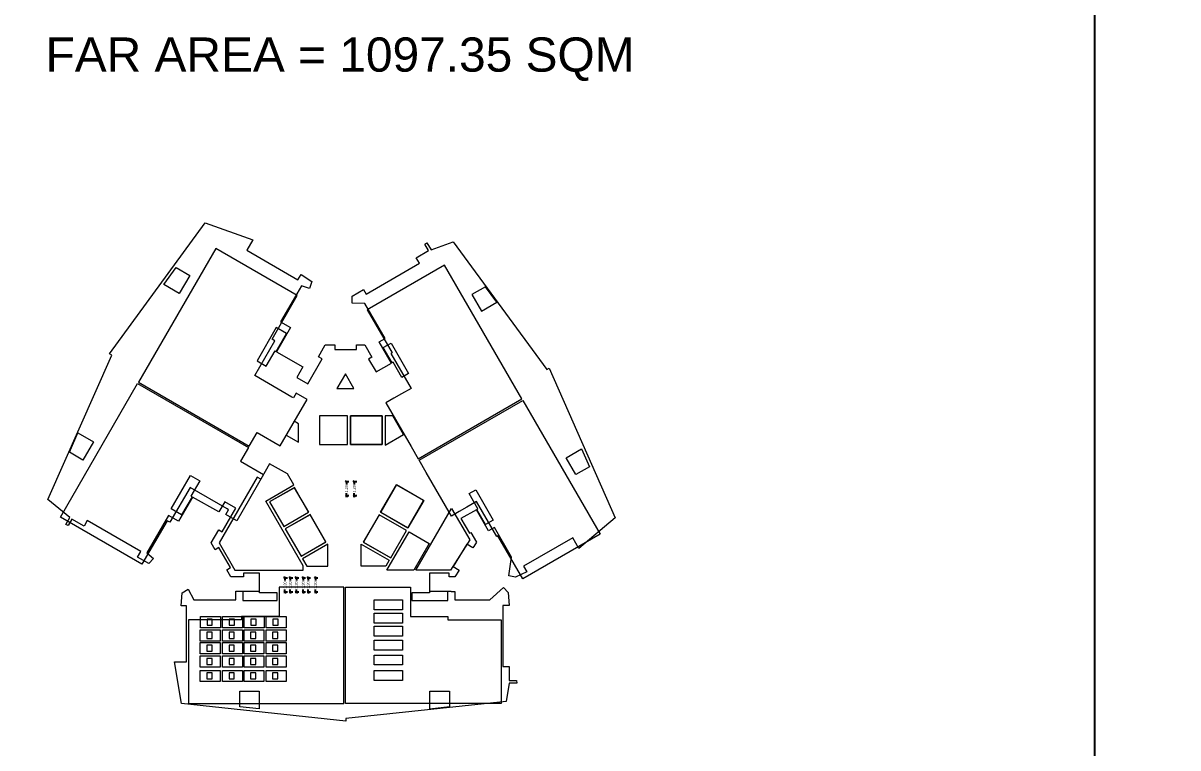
# Model space of a CAD drawing. Header units: metres. Extents: x 256329 to 886268, y -249371 to 355.
# Drawn here: x 287458.2 to 287557, y -789.4 to -727.3 of the extents above; entities that cross this region are included whole.
import ezdxf

# ---------------------------------------------------------------- set-up
doc = ezdxf.new("R2010")
doc.units = ezdxf.units.M
doc.header["$MEASUREMENT"] = 0
doc.header["$PDMODE"] = 35
doc.layers.get('0').update_dxf_attribs({"lineweight": 18})
doc.layers.get('Defpoints').update_dxf_attribs({"lineweight": 20})
doc.layers.add('A_TEXT', color=4, linetype='Continuous', lineweight=0, transparency=0.3)
doc.layers.add('BLK_2_FLR_8_BATH', color=3, linetype='Continuous', plot=False)
for name, color, linetype, true_color in [('BLK_2_FLR_8_BLT_UP_AREA', 7, 'Continuous', 0x995f4c), ('BLK_2_FLR_8_BLT_UP_AREA_DEDUCT', 7, 'Continuous', 0x995f4c), ('SPA COMMENT', 7, 'Continuous', 0xeb0505)]:
    doc.layers.add(name, color=color, linetype=linetype, true_color=true_color)
for name, color, linetype in [('BLK_2_FLR_8_CARPET_AREA', 34, 'Continuous'), ('BLK_2_FLR_8_EXIT_WIDTH_STAIR', 7, 'Continuous'), ('BLK_2_FLR_8_FAR_AREA_DEDUCT', 7, 'Continuous'), ('BLK_2_FLR_8_LIFT_10', 7, 'Continuous'), ('BLK_2_FLR_8_LIFT_11', 7, 'Continuous'), ('BLK_2_FLR_8_LIFT_12', 7, 'Continuous'), ('BLK_2_FLR_8_LIFT_7', 7, 'Continuous'), ('BLK_2_FLR_8_LIFT_8', 7, 'Continuous'), ('BLK_2_FLR_8_LIFT_9', 7, 'Continuous'), ('BLK_2_FLR_8_WATER_CLOSET', 2, 'Continuous')]:
    doc.layers.add(name, color=color, linetype=linetype)
doc.layers.add('BLK_2_FLR_8_EXIT_WIDTH_DOOR', color=7, linetype='Continuous', lineweight=0)
doc.layers.add('BLK_2_FLR_8_UNITFA', color=7, linetype='Continuous', lineweight=0)
doc.styles.add('Arial', font='arial.ttf')
doc.styles.get("Standard").update_dxf_attribs({"font": 'arial.ttf'})
doc.dimstyles.new('METRIC DIM', dxfattribs={"dimtxt": 0.23, "dimasz": 0.18, "dimexe": 0.1, "dimexo": 0.1, "dimgap": 0.09, "dimtad": 0, "dimzin": 0, "dimdsep": 46, "dimtxsty": 'Standard', "dimblk": 'OBLIQUE', "dimcen": 0, "dimdle": 0.1, "dimclrd": 147, "dimclre": 147, "dimclrt": 7, "dimadec": 0, "dimazin": 0, "dimtfac": 1, "dimtofl": 0, "dimtmove": 0, "dimatfit": 2, "dimfxl": 0.125, "dimtolj": 1, "dimtzin": 0, "dimarcsym": 0})

# ---------------------------------------------------------------- blocks, each defined once
blk = doc.blocks.new('_Oblique')
at = {"color": 0, "linetype": 'ByBlock', "lineweight": -2}
blk.add_line((-0.5, -0.5), (0.5, 0.5), dxfattribs=at)
blk = doc.blocks.new('*D1591')
at = {"layer": 'BLK_2_FLR_8_EXIT_WIDTH_DOOR', "color": 147, "lineweight": -2, "transparency": 16777216}
for p, q in [((287483.449672, -774.826786), (287483.142609, -774.826786)), ((287483.242609, -774.726786), (287483.242609, -775.050086)), ((287483.242609, -776.128386), (287483.242609, -775.805086)), ((287483.449672, -776.028386), (287483.142609, -776.028386))]:
    blk.add_line(p, q, dxfattribs=at)
at = {"layer": 'Defpoints', "color": 0, "transparency": 16777216}
for p in [(287483.549672, -774.826786), (287483.242609, -776.028386), (287483.549672, -776.028386)]:
    blk.add_point(p, dxfattribs=at)
at = {"layer": 'BLK_2_FLR_8_EXIT_WIDTH_DOOR', "color": 147, "lineweight": -2, "transparency": 16777216, "xscale": 0.18, "yscale": 0.18, "zscale": 0.18}
for p, rotation in [((287483.242609, -774.826786), 90), ((287483.242609, -776.028386), 270)]:
    blk.add_blockref('_Oblique', p, dxfattribs=dict(at, rotation=rotation))
at = {"layer": 'BLK_2_FLR_8_EXIT_WIDTH_DOOR', "color": 7, "transparency": 16777216, "insert": (287483.242609, -775.427586), "char_height": 0.23, "attachment_point": 5, "rotation": 90}
blk.add_mtext('\\A1;1.20', dxfattribs=at)
blk = doc.blocks.new('*D1592')
at = {"layer": 'BLK_2_FLR_8_EXIT_WIDTH_DOOR', "color": 147, "lineweight": -2, "transparency": 16777216}
for p, q in [((287482.823821, -774.826786), (287482.516757, -774.826786)), ((287482.616757, -774.726786), (287482.616757, -775.050086)), ((287482.616757, -776.128386), (287482.616757, -775.805086)), ((287482.823821, -776.028386), (287482.516757, -776.028386))]:
    blk.add_line(p, q, dxfattribs=at)
at = {"layer": 'Defpoints', "color": 0, "transparency": 16777216}
for p in [(287482.923821, -774.826786), (287482.616757, -776.028386), (287482.923821, -776.028386)]:
    blk.add_point(p, dxfattribs=at)
at = {"layer": 'BLK_2_FLR_8_EXIT_WIDTH_DOOR', "color": 147, "lineweight": -2, "transparency": 16777216, "xscale": 0.18, "yscale": 0.18, "zscale": 0.18}
for p, rotation in [((287482.616757, -774.826786), 90), ((287482.616757, -776.028386), 270)]:
    blk.add_blockref('_Oblique', p, dxfattribs=dict(at, rotation=rotation))
at = {"layer": 'BLK_2_FLR_8_EXIT_WIDTH_DOOR', "color": 7, "transparency": 16777216, "insert": (287482.616757, -775.427586), "char_height": 0.23, "attachment_point": 5, "rotation": 90}
blk.add_mtext('\\A1;1.20', dxfattribs=at)
blk = doc.blocks.new('*D1593')
at = {"layer": 'BLK_2_FLR_8_EXIT_WIDTH_DOOR', "color": 147, "lineweight": -2, "transparency": 16777216}
for p, q in [((287482.396838, -774.826786), (287482.089775, -774.826786)), ((287482.189775, -774.726786), (287482.189775, -775.050086)), ((287482.189775, -776.128386), (287482.189775, -775.805086)), ((287482.396838, -776.028386), (287482.089775, -776.028386))]:
    blk.add_line(p, q, dxfattribs=at)
at = {"layer": 'Defpoints', "color": 0, "transparency": 16777216}
for p in [(287482.496838, -774.826786), (287482.189775, -776.028386), (287482.496838, -776.028386)]:
    blk.add_point(p, dxfattribs=at)
at = {"layer": 'BLK_2_FLR_8_EXIT_WIDTH_DOOR', "color": 147, "lineweight": -2, "transparency": 16777216, "xscale": 0.18, "yscale": 0.18, "zscale": 0.18}
for p, rotation in [((287482.189775, -774.826786), 90), ((287482.189775, -776.028386), 270)]:
    blk.add_blockref('_Oblique', p, dxfattribs=dict(at, rotation=rotation))
at = {"layer": 'BLK_2_FLR_8_EXIT_WIDTH_DOOR', "color": 7, "transparency": 16777216, "insert": (287482.189775, -775.427586), "char_height": 0.23, "attachment_point": 5, "rotation": 90}
blk.add_mtext('\\A1;1.20', dxfattribs=at)
blk = doc.blocks.new('*D1594')
at = {"layer": 'BLK_2_FLR_8_EXIT_WIDTH_DOOR', "color": 147, "lineweight": -2, "transparency": 16777216}
for p, q in [((287481.811931, -774.826786), (287481.504867, -774.826786)), ((287481.604867, -774.726786), (287481.604867, -775.050086)), ((287481.604867, -776.128386), (287481.604867, -775.805086)), ((287481.811931, -776.028386), (287481.504867, -776.028386))]:
    blk.add_line(p, q, dxfattribs=at)
at = {"layer": 'Defpoints', "color": 0, "transparency": 16777216}
for p in [(287481.911931, -774.826786), (287481.604867, -776.028386), (287481.911931, -776.028386)]:
    blk.add_point(p, dxfattribs=at)
at = {"layer": 'BLK_2_FLR_8_EXIT_WIDTH_DOOR', "color": 147, "lineweight": -2, "transparency": 16777216, "xscale": 0.18, "yscale": 0.18, "zscale": 0.18}
for p, rotation in [((287481.604867, -774.826786), 90), ((287481.604867, -776.028386), 270)]:
    blk.add_blockref('_Oblique', p, dxfattribs=dict(at, rotation=rotation))
at = {"layer": 'BLK_2_FLR_8_EXIT_WIDTH_DOOR', "color": 7, "transparency": 16777216, "insert": (287481.604867, -775.427586), "char_height": 0.23, "attachment_point": 5, "rotation": 90}
blk.add_mtext('\\A1;1.20', dxfattribs=at)
blk = doc.blocks.new('*D1595')
at = {"layer": 'BLK_2_FLR_8_EXIT_WIDTH_DOOR', "color": 147, "lineweight": -2, "transparency": 16777216}
for p, q in [((287481.291363, -774.826786), (287480.984299, -774.826786)), ((287481.084299, -774.726786), (287481.084299, -775.050086)), ((287481.084299, -776.128386), (287481.084299, -775.805086)), ((287481.291363, -776.028386), (287480.984299, -776.028386))]:
    blk.add_line(p, q, dxfattribs=at)
at = {"layer": 'Defpoints', "color": 0, "transparency": 16777216}
for p in [(287481.391363, -774.826786), (287481.084299, -776.028386), (287481.391363, -776.028386)]:
    blk.add_point(p, dxfattribs=at)
at = {"layer": 'BLK_2_FLR_8_EXIT_WIDTH_DOOR', "color": 147, "lineweight": -2, "transparency": 16777216, "xscale": 0.18, "yscale": 0.18, "zscale": 0.18}
for p, rotation in [((287481.084299, -774.826786), 90), ((287481.084299, -776.028386), 270)]:
    blk.add_blockref('_Oblique', p, dxfattribs=dict(at, rotation=rotation))
at = {"layer": 'BLK_2_FLR_8_EXIT_WIDTH_DOOR', "color": 7, "transparency": 16777216, "insert": (287481.084299, -775.427586), "char_height": 0.23, "attachment_point": 5, "rotation": 90}
blk.add_mtext('\\A1;1.20', dxfattribs=at)
blk = doc.blocks.new('*D1596')
at = {"layer": 'BLK_2_FLR_8_EXIT_WIDTH_DOOR', "color": 147, "lineweight": -2, "transparency": 16777216}
for p, q in [((287480.840984, -774.826786), (287480.533921, -774.826786)), ((287480.633921, -774.726786), (287480.633921, -775.050086)), ((287480.633921, -776.128386), (287480.633921, -775.805086)), ((287480.840984, -776.028386), (287480.533921, -776.028386))]:
    blk.add_line(p, q, dxfattribs=at)
at = {"layer": 'Defpoints', "color": 0, "transparency": 16777216}
for p in [(287480.940984, -774.826786), (287480.633921, -776.028386), (287480.940984, -776.028386)]:
    blk.add_point(p, dxfattribs=at)
at = {"layer": 'BLK_2_FLR_8_EXIT_WIDTH_DOOR', "color": 147, "lineweight": -2, "transparency": 16777216, "xscale": 0.18, "yscale": 0.18, "zscale": 0.18}
for p, rotation in [((287480.633921, -774.826786), 90), ((287480.633921, -776.028386), 270)]:
    blk.add_blockref('_Oblique', p, dxfattribs=dict(at, rotation=rotation))
at = {"layer": 'BLK_2_FLR_8_EXIT_WIDTH_DOOR', "color": 7, "transparency": 16777216, "insert": (287480.633921, -775.427586), "char_height": 0.23, "attachment_point": 5, "rotation": 90}
blk.add_mtext('\\A1;1.20', dxfattribs=at)
blk = doc.blocks.new('*D1597')
at = {"layer": 'BLK_2_FLR_8_EXIT_WIDTH_STAIR', "color": 147, "lineweight": -2, "transparency": 16777216}
for p, q in [((287486.099738, -766.595723), (287485.792675, -766.595723)), ((287485.892675, -766.495723), (287485.892675, -766.819023)), ((287486.099738, -767.797323), (287485.792675, -767.797323)), ((287485.892675, -767.897323), (287485.892675, -767.574023))]:
    blk.add_line(p, q, dxfattribs=at)
at = {"layer": 'Defpoints', "color": 0, "transparency": 16777216}
for p in [(287486.199738, -766.595723), (287485.892675, -767.797323), (287486.199738, -767.797323)]:
    blk.add_point(p, dxfattribs=at)
at = {"layer": 'BLK_2_FLR_8_EXIT_WIDTH_STAIR', "color": 147, "lineweight": -2, "transparency": 16777216, "xscale": 0.18, "yscale": 0.18, "zscale": 0.18}
for p, rotation in [((287485.892675, -766.595723), 90), ((287485.892675, -767.797323), 270)]:
    blk.add_blockref('_Oblique', p, dxfattribs=dict(at, rotation=rotation))
at = {"layer": 'BLK_2_FLR_8_EXIT_WIDTH_STAIR', "color": 7, "transparency": 16777216, "insert": (287485.892675, -767.196523), "char_height": 0.23, "attachment_point": 5, "rotation": 90}
blk.add_mtext('\\A1;1.20', dxfattribs=at)
blk = doc.blocks.new('*D1598')
at = {"layer": 'BLK_2_FLR_8_EXIT_WIDTH_STAIR', "color": 147, "lineweight": -2, "transparency": 16777216}
for p, q in [((287486.760683, -766.595723), (287486.45362, -766.595723)), ((287486.55362, -766.495723), (287486.55362, -766.819023)), ((287486.760683, -767.797323), (287486.45362, -767.797323)), ((287486.55362, -767.897323), (287486.55362, -767.574023))]:
    blk.add_line(p, q, dxfattribs=at)
at = {"layer": 'Defpoints', "color": 0, "transparency": 16777216}
for p in [(287486.860683, -766.595723), (287486.55362, -767.797323), (287486.860683, -767.797323)]:
    blk.add_point(p, dxfattribs=at)
at = {"layer": 'BLK_2_FLR_8_EXIT_WIDTH_STAIR', "color": 147, "lineweight": -2, "transparency": 16777216, "xscale": 0.18, "yscale": 0.18, "zscale": 0.18}
for p, rotation in [((287486.55362, -766.595723), 90), ((287486.55362, -767.797323), 270)]:
    blk.add_blockref('_Oblique', p, dxfattribs=dict(at, rotation=rotation))
at = {"layer": 'BLK_2_FLR_8_EXIT_WIDTH_STAIR', "color": 7, "transparency": 16777216, "insert": (287486.55362, -767.196523), "char_height": 0.23, "attachment_point": 5, "rotation": 90}
blk.add_mtext('\\A1;1.20', dxfattribs=at)

msp = doc.modelspace()

# ---------------------------------------------------------------- linework, layer by layer
at = {"layer": 'BLK_2_FLR_8_BATH', "color": 3, "linetype": 'ByBlock', "lineweight": 9}
for points in [[(287475.111578, -779.081163), (287473.409778, -779.081163), (287473.409778, -778.127326), (287475.111578, -778.127326)], [(287477.006679, -779.081163), (287475.304879, -779.081163), (287475.304879, -778.127326), (287477.006679, -778.127326)], [(287478.854987, -779.081163), (287477.153187, -779.081163), (287477.153187, -778.127326), (287478.854987, -778.127326)], [(287480.738389, -779.081163), (287479.036589, -779.081163), (287479.036589, -778.127326), (287480.738389, -778.127326)], [(287475.094031, -780.214244), (287473.392231, -780.214244), (287473.392231, -779.260407), (287475.094031, -779.260407)], [(287476.989132, -780.214244), (287475.287332, -780.214244), (287475.287332, -779.260407), (287476.989132, -779.260407)], [(287478.83744, -780.214244), (287477.13564, -780.214244), (287477.13564, -779.260407), (287478.83744, -779.260407)], [(287480.720842, -780.214244), (287479.019042, -780.214244), (287479.019042, -779.260407), (287480.720842, -779.260407)], [(287475.094031, -781.300113), (287473.392231, -781.300113), (287473.392231, -780.346277), (287475.094031, -780.346277)], [(287476.989132, -781.300113), (287475.287332, -781.300113), (287475.287332, -780.346277), (287476.989132, -780.346277)], [(287478.83744, -781.300113), (287477.13564, -781.300113), (287477.13564, -780.346277), (287478.83744, -780.346277)], [(287480.720842, -781.300113), (287479.019042, -781.300113), (287479.019042, -780.346277), (287480.720842, -780.346277)], [(287475.094031, -782.449719), (287473.392231, -782.449719), (287473.392231, -781.495882), (287475.094031, -781.495882)], [(287476.989132, -782.449719), (287475.287332, -782.449719), (287475.287332, -781.495882), (287476.989132, -781.495882)], [(287478.83744, -782.449719), (287477.13564, -782.449719), (287477.13564, -781.495882), (287478.83744, -781.495882)], [(287480.720842, -782.449719), (287479.019042, -782.449719), (287479.019042, -781.495882), (287480.720842, -781.495882)], [(287475.094031, -783.681945), (287473.392231, -783.681945), (287473.392231, -782.728108), (287475.094031, -782.728108)], [(287476.989132, -783.681945), (287475.287332, -783.681945), (287475.287332, -782.728108), (287476.989132, -782.728108)], [(287478.83744, -783.681945), (287477.13564, -783.681945), (287477.13564, -782.728108), (287478.83744, -782.728108)], [(287480.720842, -783.681945), (287479.019042, -783.681945), (287479.019042, -782.728108), (287480.720842, -782.728108)]]:
    msp.add_lwpolyline(points, close=True, dxfattribs=at)
at = {"layer": 'BLK_2_FLR_8_BLT_UP_AREA', "color": 14, "linetype": 'ByBlock', "lineweight": 9, "elevation": 0.042641}
msp.add_lwpolyline([(287486.365966, -750.705094), (287487.349733, -750.13697), (287487.574462, -750.526175), (287492.133062, -747.894096), (287491.856733, -747.41849), (287492.894634, -746.815465), (287492.577913, -746.266851), (287492.769061, -746.137929), (287493.116545, -746.739784), (287495.008044, -746.050451), (287503.027943, -756.994277), (287503.223876, -756.881105), (287508.852299, -769.662659), (287505.745156, -772.285173), (287505.224507, -771.385045), (287501.020802, -773.812698), (287501.295671, -774.28866), (287500.343558, -774.747291), (287499.755393, -774.628801), (287499.999097, -773.045375), (287498.534417, -770.510224), (287498.038821, -770.79648), (287496.990104, -768.98005), (287495.667594, -769.743602), (287496.391475, -771.000856), (287496.511549, -770.931631), (287496.994832, -771.769511), (287496.771096, -772.117046), (287496.689985, -772.241717), (287496.18159, -771.928063), (287495.005481, -773.836433), (287495.512051, -774.158002), (287495.152509, -774.715257), (287494.678095, -774.715255), (287494.678095, -774.406367), (287492.988122, -774.406367), (287492.987992, -775.938708), (287494.842446, -775.938706), (287494.842446, -775.966879), (287495.142575, -775.9669), (287495.142547, -776.677238), (287498.156126, -776.677357), (287499.315082, -775.632978), (287499.718135, -776.077427), (287499.794463, -777.176621), (287499.242447, -777.176684), (287499.242446, -782.398084), (287499.791742, -782.398404), (287499.791042, -783.598104), (287500.426142, -783.598107), (287500.442416, -783.828161), (287499.79334, -783.833861), (287499.527229, -785.377555), (287485.842941, -786.858674), (287485.84429, -787.085198), (287471.789079, -785.563857), (287471.184807, -781.988447), (287472.211095, -781.988447), (287472.211094, -777.197147), (287471.75119, -777.197889), (287471.837246, -776.089539), (287472.3569, -775.789606), (287472.84417, -776.689866), (287476.429505, -776.690356), (287476.429539, -775.940311), (287478.465549, -775.939691), (287478.465933, -774.403799), (287477.094635, -774.404592), (287477.094812, -774.710739), (287475.994684, -774.710905), (287475.6503, -774.114466), (287475.974631, -773.927191), (287474.986594, -772.224992), (287474.662237, -772.41074), (287474.320379, -771.819251), (287474.967893, -770.69576), (287475.271135, -770.870531), (287476.429073, -768.848421), (287475.492585, -768.305075), (287474.991769, -769.171064), (287472.729202, -767.897228), (287471.533062, -769.971016), (287470.675712, -769.475515), (287468.816567, -772.681606), (287469.400795, -773.146419), (287468.985316, -773.585927), (287468.036449, -773.037541), (287468.31371, -772.5578), (287463.728917, -769.908079), (287463.453702, -770.384281), (287462.414735, -769.783836), (287462.098872, -770.330382), (287461.890356, -770.231526), (287462.232102, -769.636817), (287460.353663, -768.120275), (287465.830594, -755.75412), (287465.646256, -755.647585), (287473.815166, -744.428733), (287477.883757, -745.87704), (287477.362858, -746.784411), (287481.74157, -749.315029), (287482.016956, -748.846642), (287482.91449, -749.449947), (287482.731273, -750.03968), (287482.037236, -749.814765), (287480.253611, -752.901019), (287481.111673, -753.396915), (287479.911453, -755.46959), (287482.159332, -756.769427), (287481.644226, -757.660729), (287482.581634, -758.202482), (287483.801655, -756.06938), (287483.498414, -755.89461), (287484.081249, -754.883343), (287484.896712, -754.884696), (287484.896931, -755.259574), (287486.755388, -755.259607), (287486.755388, -754.88458), (287487.444118, -754.883349), (287488.053796, -755.940297), (287487.785696, -756.095037), (287488.421428, -757.196153), (287489.745695, -756.431584), (287488.694871, -754.611462), (287489.191357, -754.325512), (287487.464384, -751.335741), (287486.367549, -751.305632)], close=True, dxfattribs=at)
at = {"layer": 'BLK_2_FLR_8_BLT_UP_AREA_DEDUCT', "color": 14, "linetype": 'ByBlock', "lineweight": 9}
for points, elevation in [([(287471.329657, -748.267171), (287472.494011, -748.936912), (287471.595742, -750.49121), (287470.269075, -749.723717)], 0.042641), ([(287496.593988, -750.572473), (287497.418442, -752.001719), (287498.745304, -751.235653), (287497.764224, -749.896833)], 0.042641), ([(287480.766744, -753.890564), (287479.890306, -753.38404), (287478.241204, -756.237523), (287479.030235, -756.693524), (287479.781112, -755.394262), (287479.868122, -755.444577)], 0.042641), ([(287489.038361, -755.106415), (287489.696372, -754.726721), (287491.196939, -757.32577), (287490.625606, -757.655631), (287489.875175, -756.35682), (287489.788992, -756.406577)], 0.042641), ([(287485.067314, -758.604984), (287486.522072, -758.60477), (287485.794737, -757.346896)], 0.042641), ([(287483.58196, -763.404751), (287485.978277, -763.404751), (287485.978277, -760.95535), (287483.58196, -760.95535)], 0.042641), ([(287486.232573, -760.955414), (287488.932573, -760.954854), (287488.93196, -763.406089), (287486.23196, -763.405414)], 0.042641), ([(287489.18236, -763.467301), (287490.768553, -762.55811), (287489.843001, -760.956317), (287489.182572, -760.956152)], 0.042641), ([(287480.737996, -762.596264), (287481.779616, -763.197867), (287481.781118, -761.627669), (287481.412983, -761.415497)], 0.042641), ([(287462.936671, -762.411169), (287464.262093, -763.1764), (287463.365744, -764.731794), (287462.202911, -764.059927)], 0.042641), ([(287504.663226, -764.550029), (287505.990057, -763.783909), (287506.659257, -765.303607), (287505.493027, -765.976116)], 0.042641), ([(287470.912153, -768.919172), (287472.560707, -766.066636), (287473.349738, -766.522637), (287472.598861, -767.8219), (287472.685884, -767.872193), (287471.788188, -769.425466)], -0.042641), ([(287488.813746, -769.195792), (287491.134015, -770.53428), (287492.475878, -768.192282), (287490.166191, -766.858935)], 0.042641), ([(287480.527789, -770.412468), (287482.649446, -769.188756), (287481.439272, -767.093075), (287479.316978, -768.317155)], 0.042641), ([(287496.37035, -767.605801), (287496.941699, -767.275937), (287498.441709, -769.87406), (287497.783859, -770.254033), (287497.034177, -768.954576), (287497.120354, -768.904858)], 0.042641), ([(287491.826116, -774.156367), (287494.87595, -768.876858), (287496.424814, -771.558617), (287494.769844, -774.156367)], 0.042641), ([(287482.00225, -772.96632), (287484.124599, -771.743569), (287482.774454, -769.405258), (287480.652161, -770.628103)], 0.042641), ([(287487.3293, -771.745114), (287489.667635, -773.094999), (287491.01752, -770.756664), (287488.679185, -769.406779)], 0.042641), ([(287491.234309, -770.881175), (287492.966283, -771.881274), (287491.65257, -774.156367), (287489.343032, -774.156367)], 0.042641), ([(287482.130629, -773.188658), (287482.48639, -773.8048), (287484.296639, -773.806226), (287484.297121, -771.932383)], 0.042641), ([(287487.155116, -771.933228), (287489.542646, -773.311512), (287489.25644, -773.806323), (287487.155084, -773.806286)], 0.042641), ([(287491.487992, -776.738694), (287494.542164, -776.738695), (287494.540776, -775.989307), (287492.987988, -775.989175), (287492.987979, -776.089683), (287491.487992, -776.089685)], 0.042641), ([(287493.022353, -784.499386), (287494.691611, -784.500085), (287494.692447, -785.85081), (287493.021069, -786.03176)], 0.042641)]:
    msp.add_lwpolyline(points, close=True, dxfattribs=dict(at, elevation=elevation))
for points in [[(287477.029602, -775.989297), (287477.029518, -776.738695), (287479.965549, -776.738695), (287479.965549, -776.088708), (287478.465562, -776.088708), (287478.465553, -775.989175)], [(287476.761094, -784.500195), (287478.431188, -784.500195), (287478.431188, -786.03162), (287476.761094, -785.85081)]]:
    msp.add_lwpolyline(points, close=True, dxfattribs=at)
at = {"layer": 'BLK_2_FLR_8_CARPET_AREA', "color": 14, "linetype": 'ByBlock', "lineweight": 9, "elevation": 0.042641}
for points in [[(287477.581136, -763.532244), (287478.257534, -762.361805), (287480.234794, -763.505118), (287482.526016, -759.55036), (287481.583151, -759.005478), (287481.34769, -759.412886), (287481.217817, -759.337832), (287478.050216, -757.507271), (287479.773743, -754.524817), (287479.532171, -754.385215), (287481.683952, -750.661694), (287474.714177, -746.63385), (287468.111207, -758.059664), (287477.581136, -763.532244)], [(287491.419041, -763.581878), (287492.019034, -764.621094), (287500.887734, -759.500737), (287494.277507, -748.052311), (287487.663855, -751.871683), (287489.788849, -755.551339), (287489.690845, -755.607923), (287491.415862, -758.59569), (287490.584708, -759.075563), (287490.584708, -759.075563), (287489.935187, -759.450565), (287489.935187, -759.450565), (287489.259156, -759.840854), (287491.419041, -763.581878)], [(287477.50602, -763.662222), (287476.8296, -764.832648), (287478.807404, -765.975021), (287476.524749, -769.934729), (287475.581895, -769.389829), (287475.817334, -768.982408), (287475.687462, -768.907352), (287472.519894, -767.076734), (287470.796257, -770.059123), (287470.55469, -769.919513), (287468.402771, -773.642954), (287461.433068, -769.614985), (287468.036282, -758.189312), (287477.50602, -763.662222)], [(287492.694027, -765.790213), (287492.094008, -764.751012), (287500.962734, -759.630641), (287507.572268, -771.079469), (287500.957774, -774.897384), (287498.83359, -771.21726), (287498.735585, -771.273843), (287497.010607, -768.286053), (287496.179448, -768.765918), (287496.179448, -768.765918), (287495.529927, -769.14092), (287495.529927, -769.14092), (287494.853912, -769.531237), (287492.694027, -765.790213)], [(287485.665781, -775.616572), (287484.462035, -775.616595), (287484.460961, -775.616584), (287480.129538, -775.613869), (287480.129599, -776.403743), (287480.129599, -776.403743), (287480.129524, -777.15373), (287480.129524, -777.15373), (287480.129524, -778.10373), (287476.924862, -778.10356), (287476.924679, -778.392262), (287472.375097, -778.39174), (287472.375098, -785.563857), (287485.665774, -785.563857)], [(287485.815766, -775.616572), (287487.019512, -775.616595), (287487.020586, -775.616584), (287491.35201, -775.613869), (287491.351948, -776.403743), (287491.351948, -776.403743), (287491.352024, -777.15373), (287491.352024, -777.15373), (287491.352023, -778.10373), (287494.556685, -778.10356), (287494.556868, -778.392262), (287499.10645, -778.39174), (287499.106449, -785.563857), (287485.815774, -785.563857)]]:
    msp.add_lwpolyline(points, close=True, dxfattribs=at)
at = {"layer": 'BLK_2_FLR_8_FAR_AREA_DEDUCT', "color": 14, "linetype": 'ByBlock', "lineweight": 9, "elevation": 0.042641}
msp.add_lwpolyline([(287476.339853, -774.153267), (287482.18214, -774.154729), (287482.182224, -773.777982), (287478.988653, -768.241008), (287481.393118, -766.85303), (287480.853385, -765.922575), (287479.312408, -765.061401), (287478.564862, -766.35722), (287478.261621, -766.182449), (287475.009127, -771.825793)], close=True, dxfattribs=at)
at = {"layer": 'BLK_2_FLR_8_LIFT_10', "color": 1, "linetype": 'ByBlock', "lineweight": 9, "elevation": 0.042641}
msp.add_lwpolyline([(287484.126048, -771.738785), (287482.774087, -769.401649), (287480.652774, -770.627427), (287482.004735, -772.964563)], close=True, dxfattribs=at)
at = {"layer": 'BLK_2_FLR_8_LIFT_11', "color": 1, "linetype": 'ByBlock', "lineweight": 9, "elevation": 0.042641}
msp.add_lwpolyline([(287491.018133, -770.754754), (287488.679798, -769.404869), (287487.329913, -771.743204), (287489.668248, -773.093089)], close=True, dxfattribs=at)
at = {"layer": 'BLK_2_FLR_8_LIFT_12', "color": 2, "linetype": 'ByBlock', "lineweight": 9, "elevation": 0.124096}
msp.add_lwpolyline([(287490.161691, -766.854074), (287492.487895, -768.196955), (287491.13801, -770.53529), (287488.809246, -769.190931)], close=True, dxfattribs=at)
at = {"layer": 'BLK_2_FLR_8_LIFT_7', "color": 1, "linetype": 'ByBlock', "lineweight": 9, "elevation": 0.042641}
msp.add_lwpolyline([(287486.23196, -763.404179), (287488.932573, -763.404179), (287488.932573, -760.954854), (287486.23196, -760.954854)], close=True, dxfattribs=at)
at = {"layer": 'BLK_2_FLR_8_LIFT_8', "color": 1, "linetype": 'ByBlock', "lineweight": 9, "elevation": 0.042641}
msp.add_lwpolyline([(287483.582573, -763.402841), (287485.983186, -763.402841), (287485.983186, -760.953441), (287483.582573, -760.953441)], close=True, dxfattribs=at)
at = {"layer": 'BLK_2_FLR_8_LIFT_9', "color": 1, "linetype": 'ByBlock', "lineweight": 9, "elevation": 0.159639}
msp.add_lwpolyline([(287481.445788, -767.101172), (287479.318695, -768.314608), (287480.52808, -770.411425), (287482.661059, -769.17982)], close=True, dxfattribs=at)
at = {"layer": 'BLK_2_FLR_8_UNITFA', "color": 5}
for points in [[(287488.26597, -776.698327), (287490.672052, -776.698327), (287490.672052, -777.549049), (287488.26597, -777.549049)], [(287488.26597, -777.84085), (287490.672052, -777.84085), (287490.672052, -778.691572), (287488.26597, -778.691572)], [(287488.26597, -778.952686), (287490.672052, -778.952686), (287490.672052, -779.803408), (287488.26597, -779.803408)], [(287488.26597, -780.142422), (287490.672052, -780.142422), (287490.672052, -780.993144), (287488.26597, -780.993144)], [(287488.26597, -781.412417), (287490.672052, -781.412417), (287490.672052, -782.263139), (287488.26597, -782.263139)], [(287488.26597, -782.734345), (287490.672052, -782.734345), (287490.672052, -783.585067), (287488.26597, -783.585067)]]:
    msp.add_lwpolyline(points, close=True, dxfattribs=at)
at = {"layer": 'BLK_2_FLR_8_WATER_CLOSET', "color": 3, "linetype": 'ByBlock', "lineweight": 9}
for points in [[(287474.422772, -778.338886), (287473.970173, -778.338886), (287473.970173, -778.855246), (287474.422772, -778.855246)], [(287476.317873, -778.338886), (287475.865274, -778.338886), (287475.865274, -778.855246), (287476.317873, -778.855246)], [(287478.166181, -778.338886), (287477.713582, -778.338886), (287477.713582, -778.855246), (287478.166181, -778.855246)], [(287480.049583, -778.338886), (287479.596985, -778.338886), (287479.596985, -778.855246), (287480.049583, -778.855246)], [(287474.405225, -779.471967), (287473.952626, -779.471967), (287473.952626, -779.988327), (287474.405225, -779.988327)], [(287476.300325, -779.471967), (287475.847727, -779.471967), (287475.847727, -779.988327), (287476.300325, -779.988327)], [(287478.148633, -779.471967), (287477.696035, -779.471967), (287477.696035, -779.988327), (287478.148633, -779.988327)], [(287480.032036, -779.471967), (287479.579437, -779.471967), (287479.579437, -779.988327), (287480.032036, -779.988327)], [(287474.405225, -780.557836), (287473.952626, -780.557836), (287473.952626, -781.074196), (287474.405225, -781.074196)], [(287476.300325, -780.557836), (287475.847727, -780.557836), (287475.847727, -781.074196), (287476.300325, -781.074196)], [(287478.148633, -780.557836), (287477.696035, -780.557836), (287477.696035, -781.074196), (287478.148633, -781.074196)], [(287480.032036, -780.557836), (287479.579437, -780.557836), (287479.579437, -781.074196), (287480.032036, -781.074196)], [(287474.405225, -781.707442), (287473.952626, -781.707442), (287473.952626, -782.223802), (287474.405225, -782.223802)], [(287476.300325, -781.707442), (287475.847727, -781.707442), (287475.847727, -782.223802), (287476.300325, -782.223802)], [(287478.148633, -781.707442), (287477.696035, -781.707442), (287477.696035, -782.223802), (287478.148633, -782.223802)], [(287480.032036, -781.707442), (287479.579437, -781.707442), (287479.579437, -782.223802), (287480.032036, -782.223802)], [(287474.405225, -782.939668), (287473.952626, -782.939668), (287473.952626, -783.456028), (287474.405225, -783.456028)], [(287476.300325, -782.939668), (287475.847727, -782.939668), (287475.847727, -783.456028), (287476.300325, -783.456028)], [(287478.148633, -782.939668), (287477.696035, -782.939668), (287477.696035, -783.456028), (287478.148633, -783.456028)], [(287480.032036, -782.939668), (287479.579437, -782.939668), (287479.579437, -783.456028), (287480.032036, -783.456028)]]:
    msp.add_lwpolyline(points, close=True, dxfattribs=at)
at = {"layer": 'SPA COMMENT'}
msp.add_lwpolyline([(287549.868044, -583.736411), (287389.515913, -583.736411), (287389.515913, -1396.857161), (287549.868044, -1396.857161)], close=True, dxfattribs=at)

# ---------------------------------------------------------------- texts
at = {"layer": 'A_TEXT', "lineweight": 0, "insert": (287510.511624, -732.304538, 3.731802), "char_height": 2.927656, "width": 187.570469, "attachment_point": 9, "style": 'Arial'}
msp.add_mtext('\\pxt13;FAR AREA = 1097.35 SQM', dxfattribs=at)

# ---------------------------------------------------------------- dimensions: what is measured, and where the dimension line sits
at = {"layer": 'BLK_2_FLR_8_EXIT_WIDTH_DOOR', "color": 1}
for base, p1, p2, picture, middle in [((287480.633921, -776.028386), (287480.940984, -774.826786), (287480.940984, -776.028386), '*D1596', (287480.633921, -775.427586)), ((287481.084299, -776.028386), (287481.391363, -774.826786), (287481.391363, -776.028386), '*D1595', (287481.084299, -775.427586)), ((287481.604867, -776.028386), (287481.911931, -774.826786), (287481.911931, -776.028386), '*D1594', (287481.604867, -775.427586)), ((287482.189775, -776.028386), (287482.496838, -774.826786), (287482.496838, -776.028386), '*D1593', (287482.189775, -775.427586)), ((287482.616757, -776.028386), (287482.923821, -774.826786), (287482.923821, -776.028386), '*D1592', (287482.616757, -775.427586)), ((287483.242609, -776.028386), (287483.549672, -774.826786), (287483.549672, -776.028386), '*D1591', (287483.242609, -775.427586))]:
    dim = msp.add_linear_dim(base=base, p1=p1, p2=p2, angle=90, dimstyle='METRIC DIM', override={"dimfxl": 0.18}, dxfattribs=at)
    dim.commit()
    dim.dimension.update_dxf_attribs({"geometry": picture, "text_midpoint": middle})
at = {"layer": 'BLK_2_FLR_8_EXIT_WIDTH_STAIR', "color": 7}
for base, p1, p2, picture, middle in [((287485.892675, -767.797323), (287486.199738, -766.595723), (287486.199738, -767.797323), '*D1597', (287485.892675, -767.196523)), ((287486.55362, -767.797323), (287486.860683, -766.595723), (287486.860683, -767.797323), '*D1598', (287486.55362, -767.196523))]:
    dim = msp.add_linear_dim(base=base, p1=p1, p2=p2, angle=90, dimstyle='METRIC DIM', override={"dimfxl": 0.18}, dxfattribs=at)
    dim.commit()
    dim.dimension.update_dxf_attribs({"geometry": picture, "text_midpoint": middle})

doc.saveas('drawing.dxf')
